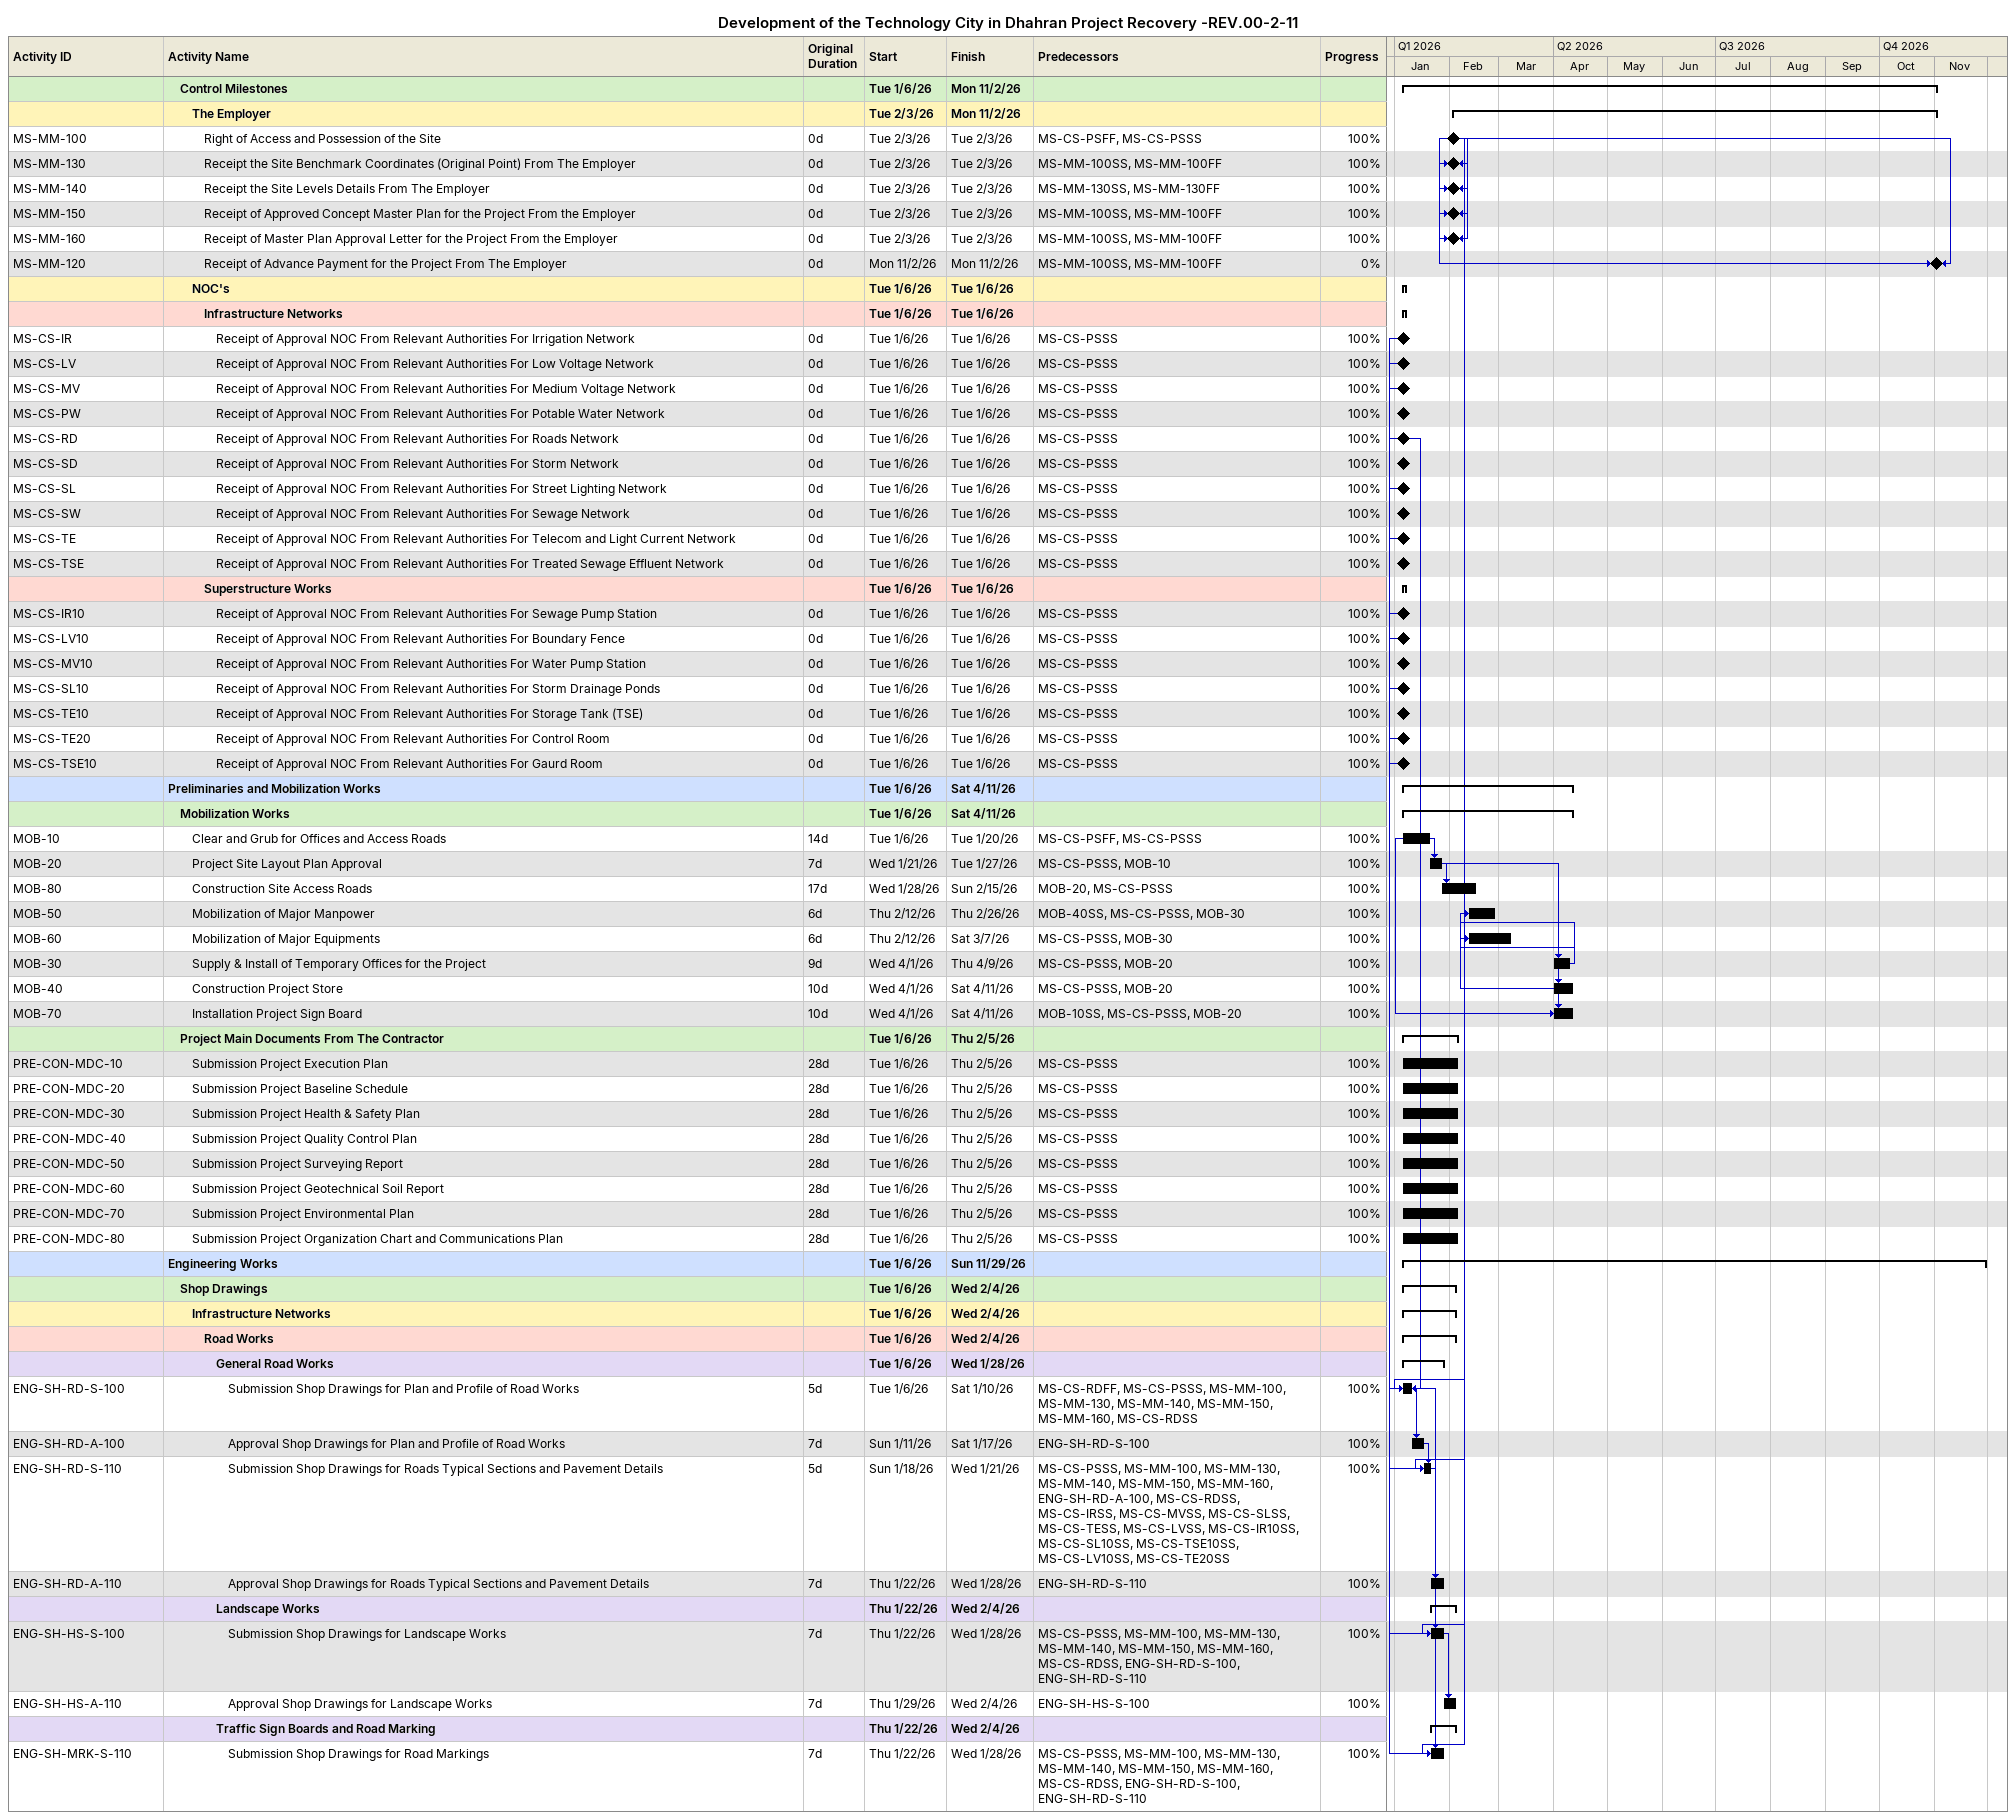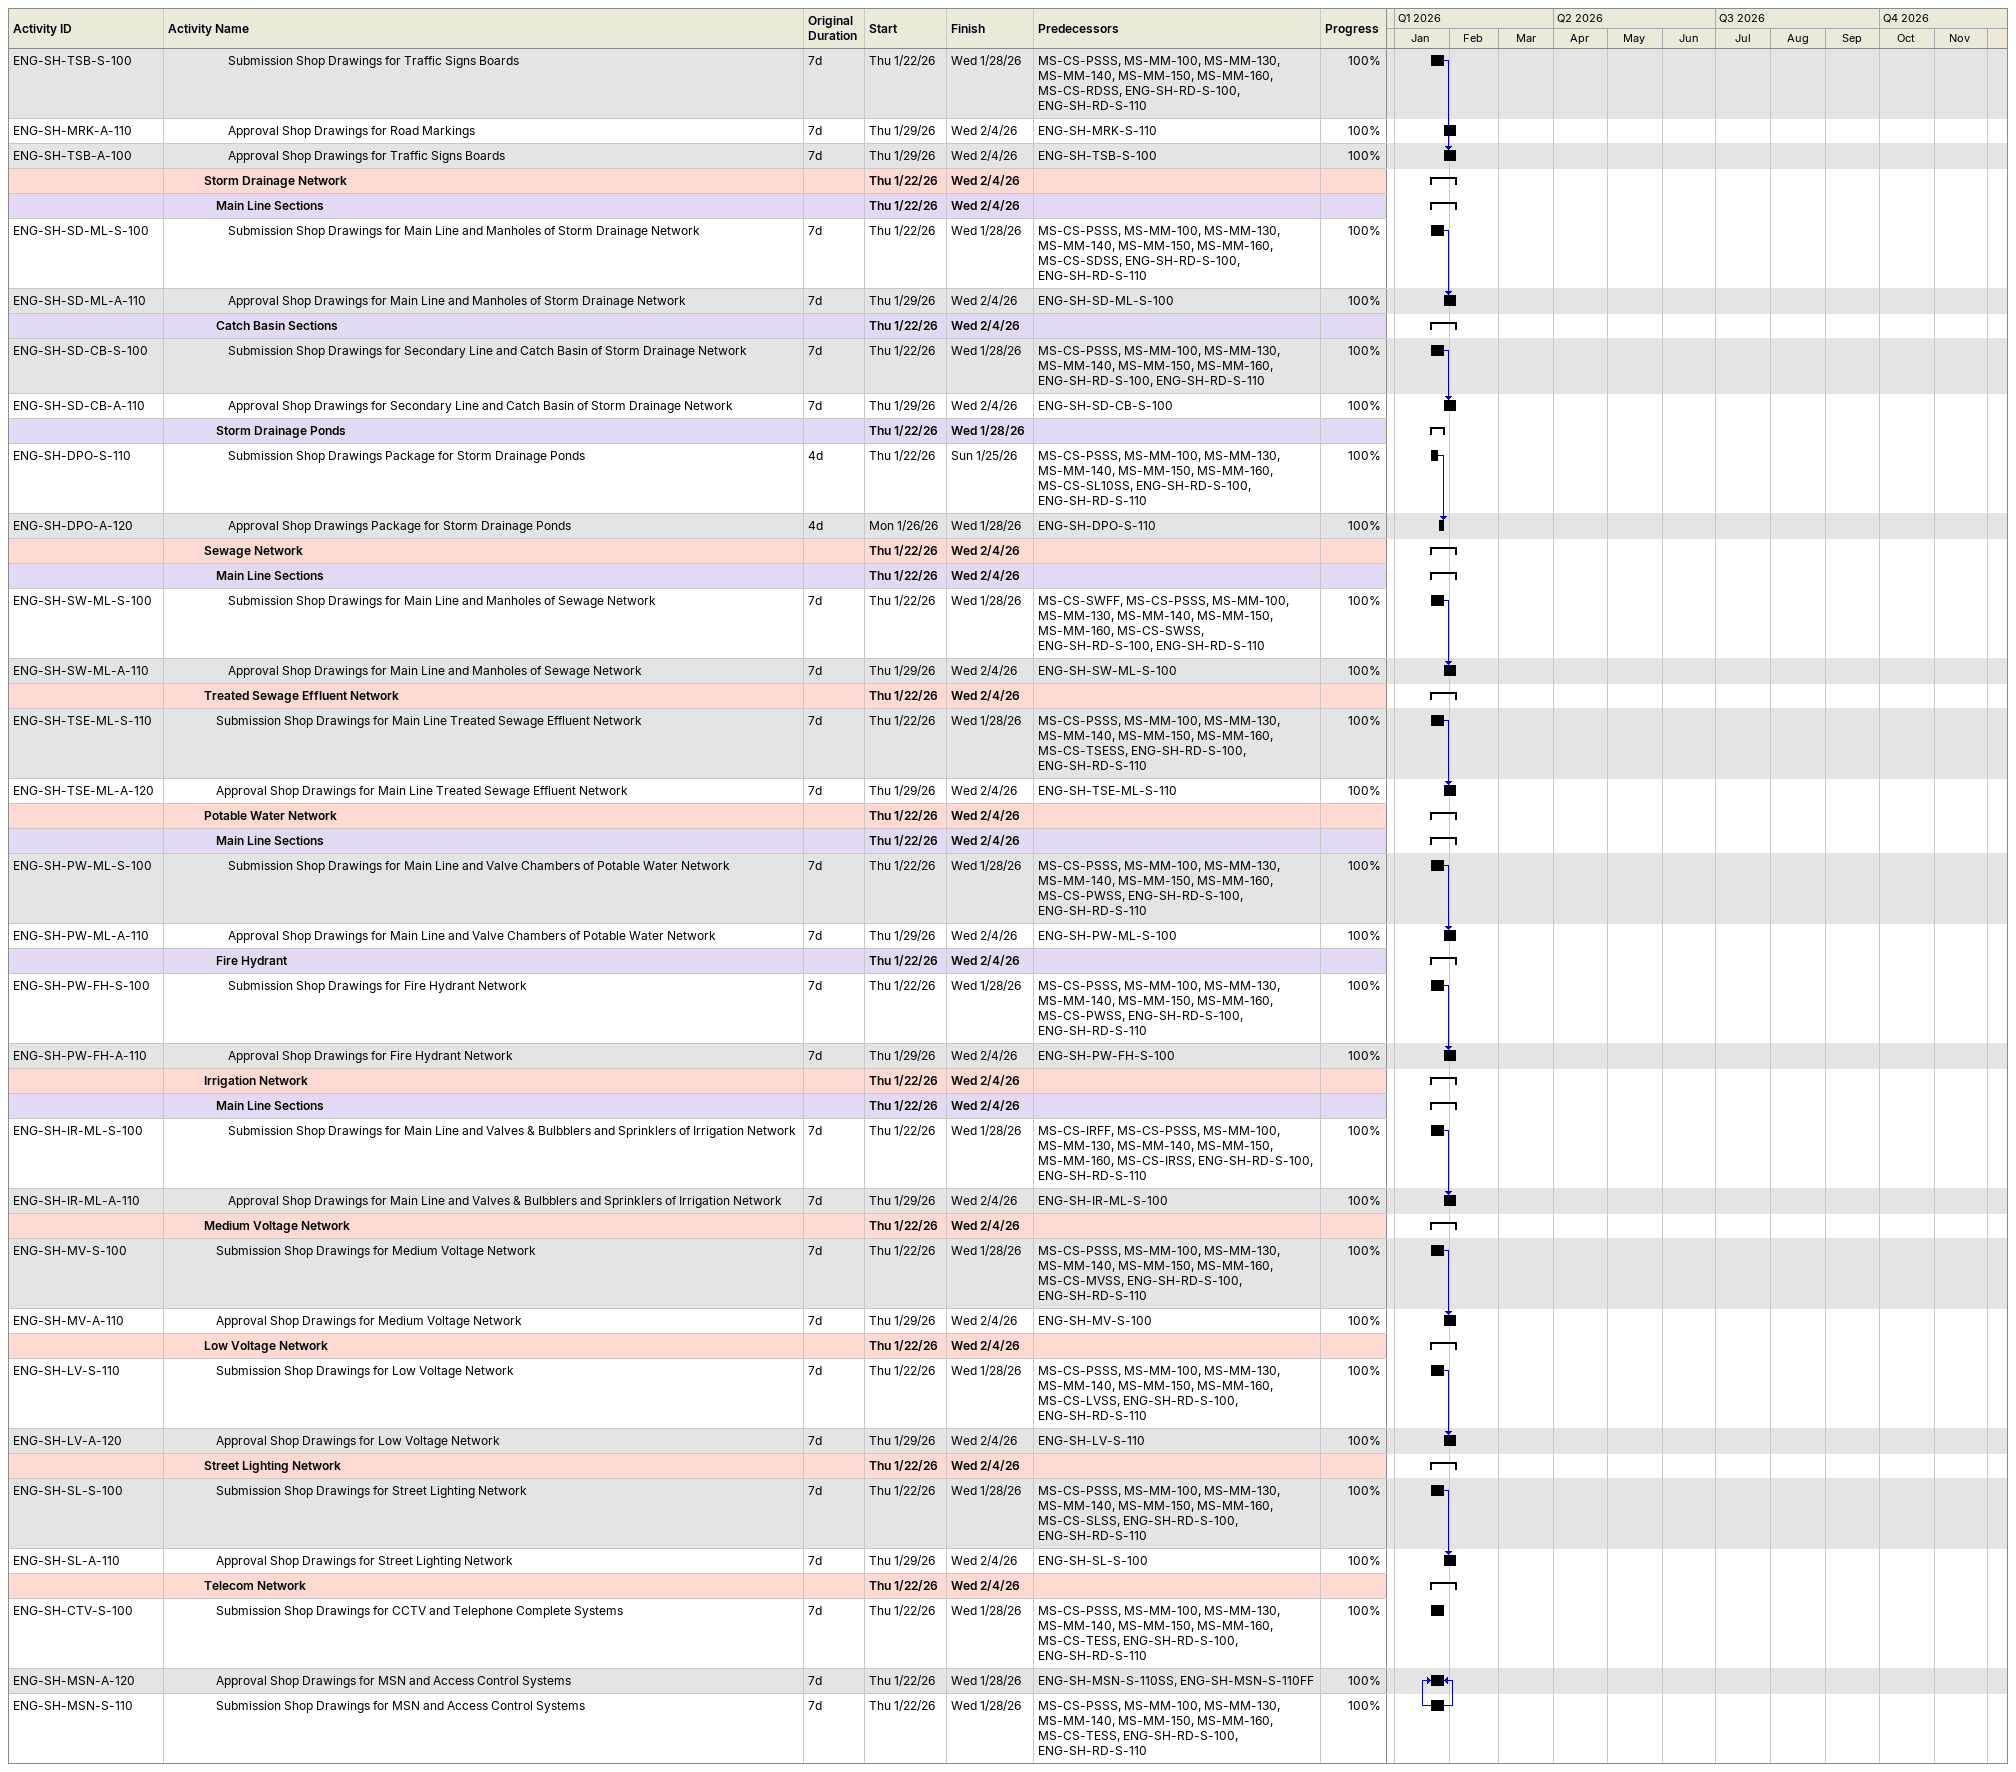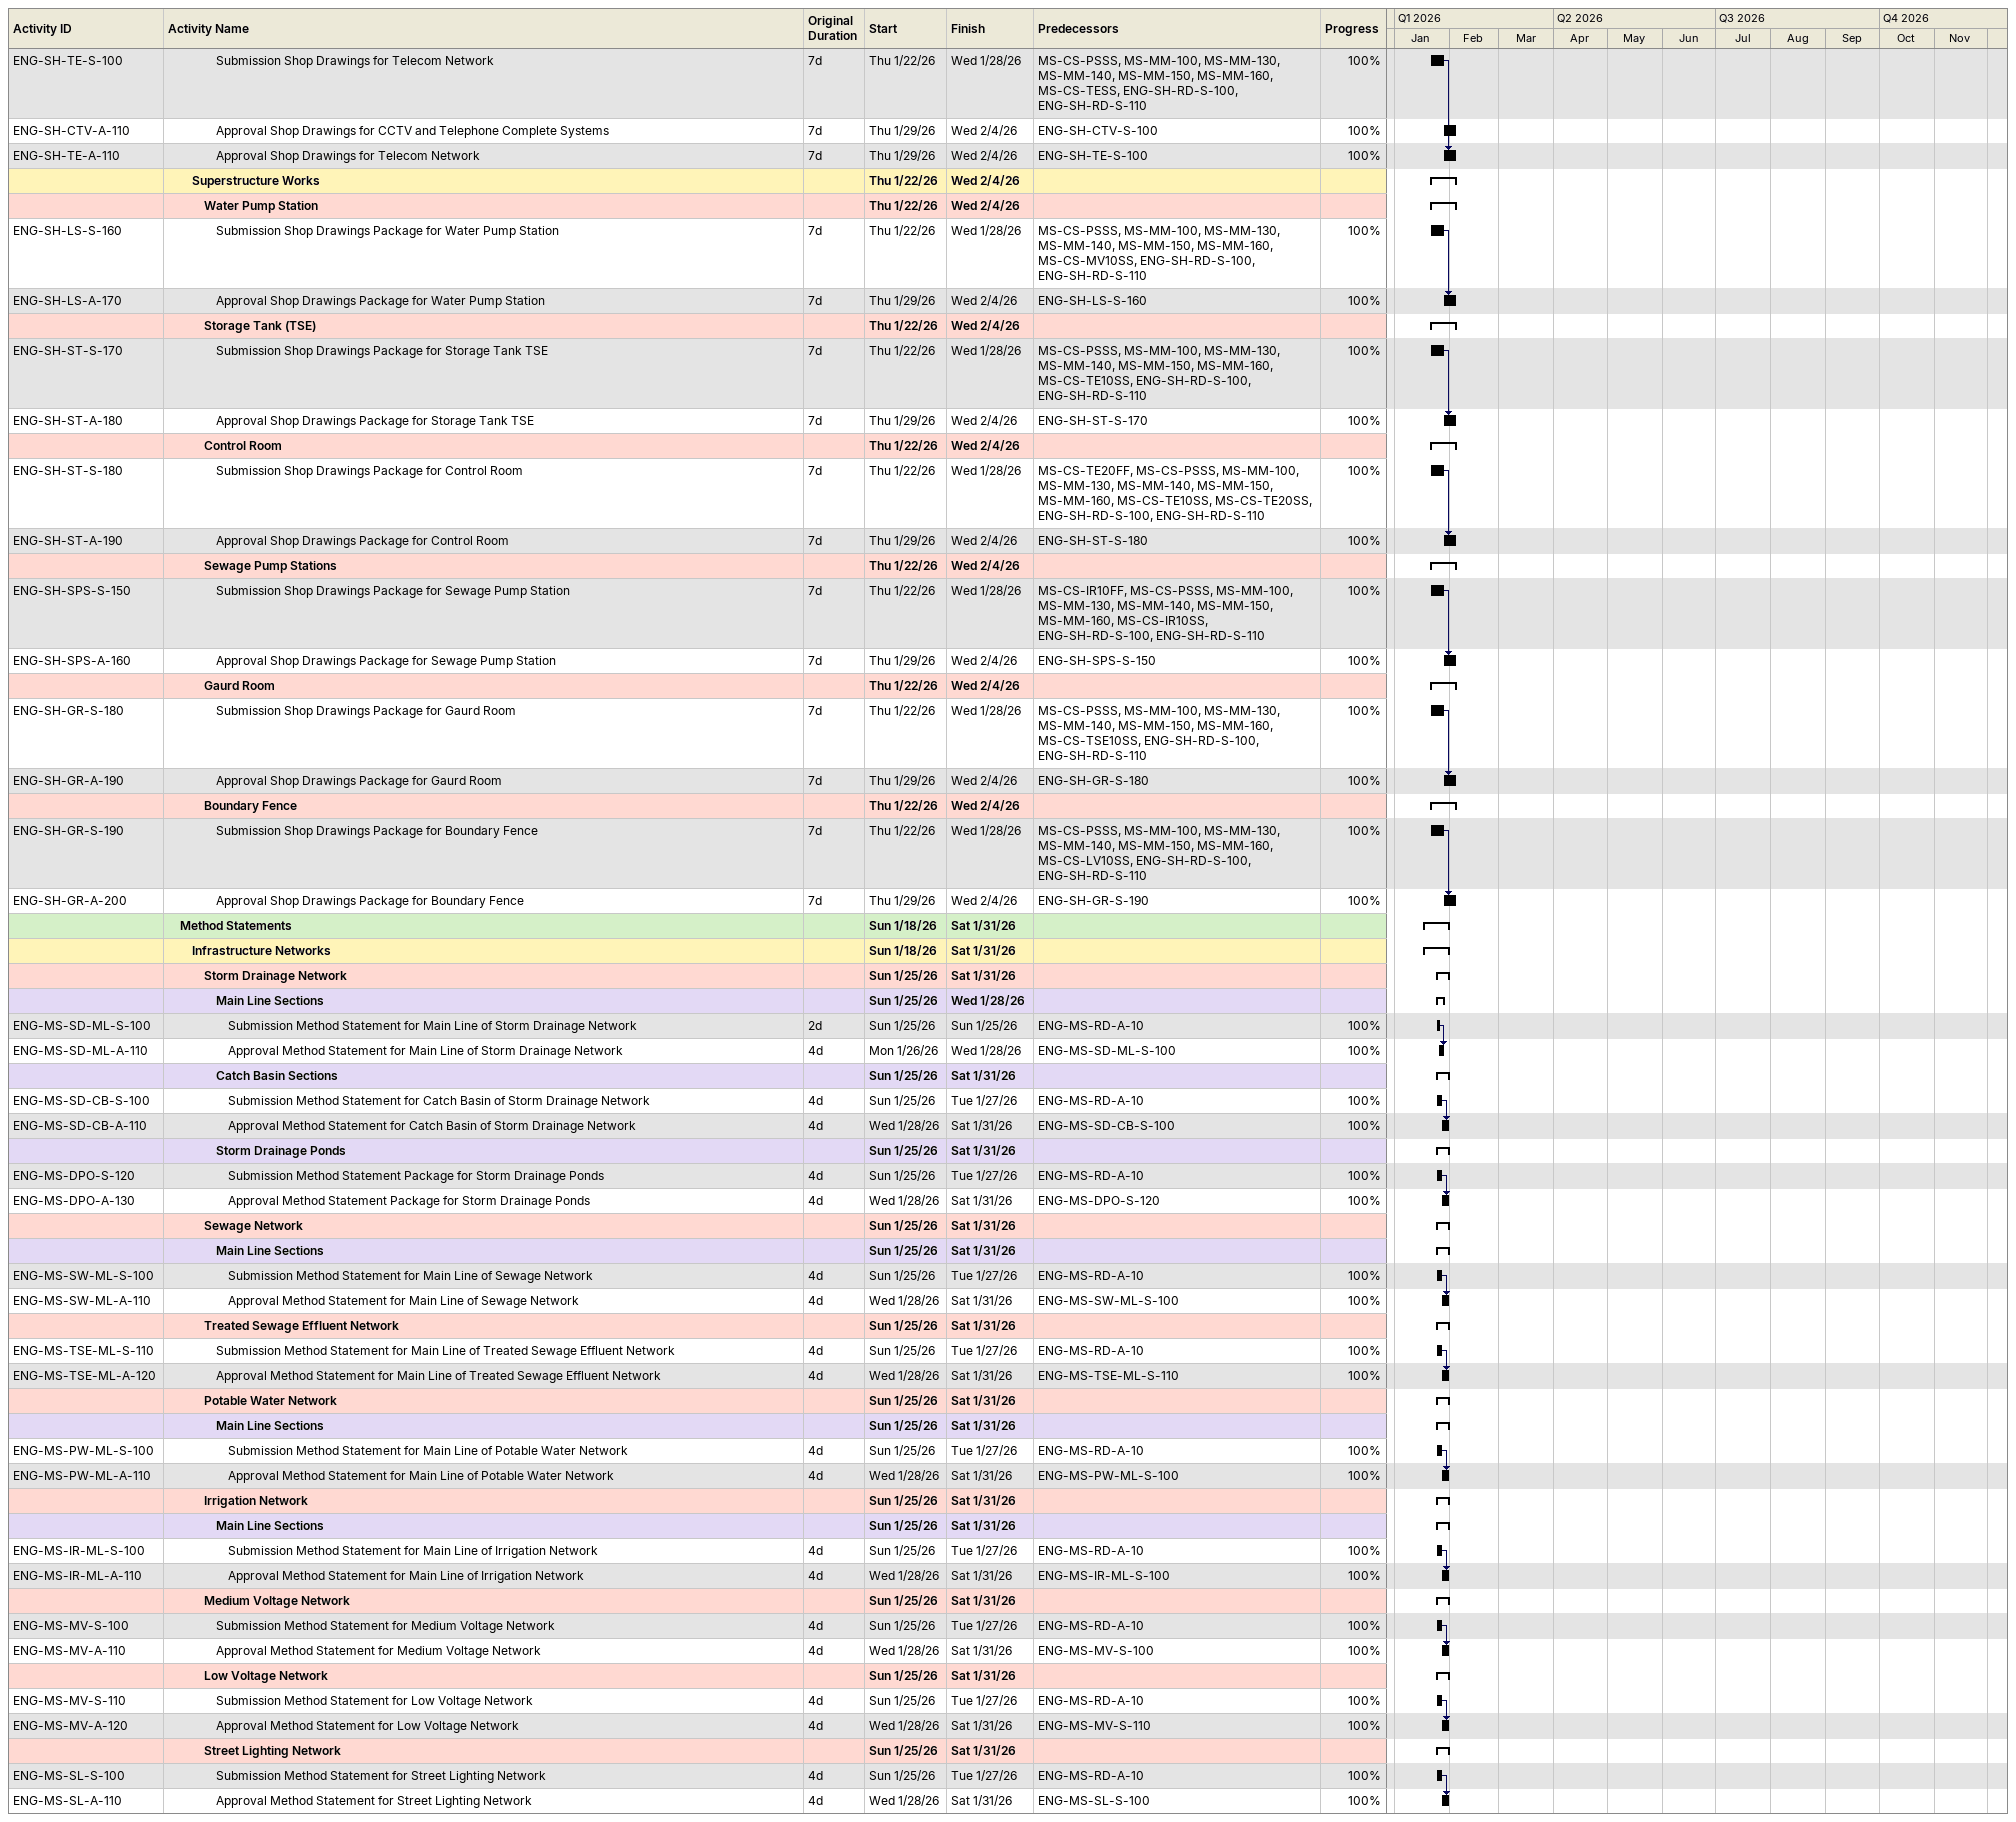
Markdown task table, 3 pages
Development of the Technology City in Dhahran Project Recovery -REV.00-2-11

| ID | Level | Task | Original duration | Start | Finish | Predecessors | % complete |
|---|---|---|---|---|---|---|---|
|  | 2 | **Control Milestones** |  | 2026-01-06 | 2026-11-02 |  |  |
|  | 3 | **The Employer** |  | 2026-02-03 | 2026-11-02 |  |  |
| MS-MM-100 | 4 | Right of Access and Possession of the Site | 0d | 2026-02-03 | 2026-02-03 | MS-CS-PSFF, MS-CS-PSSS | 100 |
| MS-MM-130 | 4 | Receipt the Site Benchmark Coordinates (Original Point) From The Employer | 0d | 2026-02-03 | 2026-02-03 | MS-MM-100SS, MS-MM-100FF | 100 |
| MS-MM-140 | 4 | Receipt the Site Levels Details From The Employer | 0d | 2026-02-03 | 2026-02-03 | MS-MM-130SS, MS-MM-130FF | 100 |
| MS-MM-150 | 4 | Receipt of Approved Concept Master Plan for the Project From the Employer | 0d | 2026-02-03 | 2026-02-03 | MS-MM-100SS, MS-MM-100FF | 100 |
| MS-MM-160 | 4 | Receipt of Master Plan Approval Letter for the Project From the Employer | 0d | 2026-02-03 | 2026-02-03 | MS-MM-100SS, MS-MM-100FF | 100 |
| MS-MM-120 | 4 | Receipt of Advance Payment for the Project From The Employer | 0d | 2026-11-02 | 2026-11-02 | MS-MM-100SS, MS-MM-100FF | 0 |
|  | 3 | **NOC's** |  | 2026-01-06 | 2026-01-06 |  |  |
|  | 4 | **Infrastructure Networks** |  | 2026-01-06 | 2026-01-06 |  |  |
| MS-CS-IR | 5 | Receipt of Approval NOC From Relevant Authorities For Irrigation Network | 0d | 2026-01-06 | 2026-01-06 | MS-CS-PSSS | 100 |
| MS-CS-LV | 5 | Receipt of Approval NOC From Relevant Authorities For Low Voltage Network | 0d | 2026-01-06 | 2026-01-06 | MS-CS-PSSS | 100 |
| MS-CS-MV | 5 | Receipt of Approval NOC From Relevant Authorities For Medium Voltage Network | 0d | 2026-01-06 | 2026-01-06 | MS-CS-PSSS | 100 |
| MS-CS-PW | 5 | Receipt of Approval NOC From Relevant Authorities For Potable Water Network | 0d | 2026-01-06 | 2026-01-06 | MS-CS-PSSS | 100 |
| MS-CS-RD | 5 | Receipt of Approval NOC From Relevant Authorities For Roads Network | 0d | 2026-01-06 | 2026-01-06 | MS-CS-PSSS | 100 |
| MS-CS-SD | 5 | Receipt of Approval NOC From Relevant Authorities For Storm Network | 0d | 2026-01-06 | 2026-01-06 | MS-CS-PSSS | 100 |
| MS-CS-SL | 5 | Receipt of Approval NOC From Relevant Authorities For Street Lighting Network | 0d | 2026-01-06 | 2026-01-06 | MS-CS-PSSS | 100 |
| MS-CS-SW | 5 | Receipt of Approval NOC From Relevant Authorities For Sewage Network | 0d | 2026-01-06 | 2026-01-06 | MS-CS-PSSS | 100 |
| MS-CS-TE | 5 | Receipt of Approval NOC From Relevant Authorities For Telecom and Light Current Network | 0d | 2026-01-06 | 2026-01-06 | MS-CS-PSSS | 100 |
| MS-CS-TSE | 5 | Receipt of Approval NOC From Relevant Authorities For Treated Sewage Effluent Network | 0d | 2026-01-06 | 2026-01-06 | MS-CS-PSSS | 100 |
|  | 4 | **Superstructure Works** |  | 2026-01-06 | 2026-01-06 |  |  |
| MS-CS-IR10 | 5 | Receipt of Approval NOC From Relevant Authorities For Sewage Pump Station | 0d | 2026-01-06 | 2026-01-06 | MS-CS-PSSS | 100 |
| MS-CS-LV10 | 5 | Receipt of Approval NOC From Relevant Authorities For Boundary Fence | 0d | 2026-01-06 | 2026-01-06 | MS-CS-PSSS | 100 |
| MS-CS-MV10 | 5 | Receipt of Approval NOC From Relevant Authorities For Water Pump Station | 0d | 2026-01-06 | 2026-01-06 | MS-CS-PSSS | 100 |
| MS-CS-SL10 | 5 | Receipt of Approval NOC From Relevant Authorities For Storm Drainage Ponds | 0d | 2026-01-06 | 2026-01-06 | MS-CS-PSSS | 100 |
| MS-CS-TE10 | 5 | Receipt of Approval NOC From Relevant Authorities For Storage Tank (TSE) | 0d | 2026-01-06 | 2026-01-06 | MS-CS-PSSS | 100 |
| MS-CS-TE20 | 5 | Receipt of Approval NOC From Relevant Authorities For Control Room | 0d | 2026-01-06 | 2026-01-06 | MS-CS-PSSS | 100 |
| MS-CS-TSE10 | 5 | Receipt of Approval NOC From Relevant Authorities For Gaurd Room | 0d | 2026-01-06 | 2026-01-06 | MS-CS-PSSS | 100 |
|  | 1 | **Preliminaries and Mobilization Works** |  | 2026-01-06 | 2026-04-11 |  |  |
|  | 2 | **Mobilization Works** |  | 2026-01-06 | 2026-04-11 |  |  |
| MOB-10 | 3 | Clear and Grub for Offices and Access Roads | 14d | 2026-01-06 | 2026-01-20 | MS-CS-PSFF, MS-CS-PSSS | 100 |
| MOB-20 | 3 | Project Site Layout Plan Approval | 7d | 2026-01-21 | 2026-01-27 | MS-CS-PSSS, MOB-10 | 100 |
| MOB-80 | 3 | Construction Site Access Roads | 17d | 2026-01-28 | 2026-02-15 | MOB-20, MS-CS-PSSS | 100 |
| MOB-50 | 3 | Mobilization of Major Manpower | 6d | 2026-02-12 | 2026-02-26 | MOB-40SS, MS-CS-PSSS, MOB-30 | 100 |
| MOB-60 | 3 | Mobilization of Major Equipments | 6d | 2026-02-12 | 2026-03-07 | MS-CS-PSSS, MOB-30 | 100 |
| MOB-30 | 3 | Supply & Install of Temporary Offices for the Project | 9d | 2026-04-01 | 2026-04-09 | MS-CS-PSSS, MOB-20 | 100 |
| MOB-40 | 3 | Construction Project Store | 10d | 2026-04-01 | 2026-04-11 | MS-CS-PSSS, MOB-20 | 100 |
| MOB-70 | 3 | Installation Project Sign Board | 10d | 2026-04-01 | 2026-04-11 | MOB-10SS, MS-CS-PSSS, MOB-20 | 100 |
|  | 2 | **Project Main Documents From The Contractor** |  | 2026-01-06 | 2026-02-05 |  |  |
| PRE-CON-MDC-10 | 3 | Submission Project Execution Plan | 28d | 2026-01-06 | 2026-02-05 | MS-CS-PSSS | 100 |
| PRE-CON-MDC-20 | 3 | Submission Project Baseline Schedule | 28d | 2026-01-06 | 2026-02-05 | MS-CS-PSSS | 100 |
| PRE-CON-MDC-30 | 3 | Submission Project Health & Safety Plan | 28d | 2026-01-06 | 2026-02-05 | MS-CS-PSSS | 100 |
| PRE-CON-MDC-40 | 3 | Submission Project Quality Control Plan | 28d | 2026-01-06 | 2026-02-05 | MS-CS-PSSS | 100 |
| PRE-CON-MDC-50 | 3 | Submission Project Surveying Report | 28d | 2026-01-06 | 2026-02-05 | MS-CS-PSSS | 100 |
| PRE-CON-MDC-60 | 3 | Submission Project Geotechnical Soil Report | 28d | 2026-01-06 | 2026-02-05 | MS-CS-PSSS | 100 |
| PRE-CON-MDC-70 | 3 | Submission Project Environmental Plan | 28d | 2026-01-06 | 2026-02-05 | MS-CS-PSSS | 100 |
| PRE-CON-MDC-80 | 3 | Submission Project Organization Chart and Communications Plan | 28d | 2026-01-06 | 2026-02-05 | MS-CS-PSSS | 100 |
|  | 1 | **Engineering Works** |  | 2026-01-06 | 2026-11-29 |  |  |
|  | 2 | **Shop Drawings** |  | 2026-01-06 | 2026-02-04 |  |  |
|  | 3 | **Infrastructure Networks** |  | 2026-01-06 | 2026-02-04 |  |  |
|  | 4 | **Road Works** |  | 2026-01-06 | 2026-02-04 |  |  |
|  | 5 | **General Road Works** |  | 2026-01-06 | 2026-01-28 |  |  |
| ENG-SH-RD-S-100 | 6 | Submission Shop Drawings for Plan and Profile of Road Works | 5d | 2026-01-06 | 2026-01-10 | MS-CS-RDFF, MS-CS-PSSS, MS-MM-100, MS-MM-130, MS-MM-140, MS-MM-150, MS-MM-160, MS-CS-RDSS | 100 |
| ENG-SH-RD-A-100 | 6 | Approval Shop Drawings for Plan and Profile of Road Works | 7d | 2026-01-11 | 2026-01-17 | ENG-SH-RD-S-100 | 100 |
| ENG-SH-RD-S-110 | 6 | Submission Shop Drawings for Roads Typical Sections and Pavement Details | 5d | 2026-01-18 | 2026-01-21 | MS-CS-PSSS, MS-MM-100, MS-MM-130, MS-MM-140, MS-MM-150, MS-MM-160, ENG-SH-RD-A-100, MS-CS-RDSS, MS-CS-IRSS, MS-CS-MVSS, MS-CS-SLSS, MS-CS-TESS, MS-CS-LVSS, MS-CS-IR10SS, MS-CS-SL10SS, MS-CS-TSE10SS, MS-CS-LV10SS, MS-CS-TE20SS | 100 |
| ENG-SH-RD-A-110 | 6 | Approval Shop Drawings for Roads Typical Sections and Pavement Details | 7d | 2026-01-22 | 2026-01-28 | ENG-SH-RD-S-110 | 100 |
|  | 5 | **Landscape Works** |  | 2026-01-22 | 2026-02-04 |  |  |
| ENG-SH-HS-S-100 | 6 | Submission Shop Drawings for Landscape Works | 7d | 2026-01-22 | 2026-01-28 | MS-CS-PSSS, MS-MM-100, MS-MM-130, MS-MM-140, MS-MM-150, MS-MM-160, MS-CS-RDSS, ENG-SH-RD-S-100, ENG-SH-RD-S-110 | 100 |
| ENG-SH-HS-A-110 | 6 | Approval Shop Drawings for Landscape Works | 7d | 2026-01-29 | 2026-02-04 | ENG-SH-HS-S-100 | 100 |
|  | 5 | **Traffic Sign Boards and Road Marking** |  | 2026-01-22 | 2026-02-04 |  |  |
| ENG-SH-MRK-S-110 | 6 | Submission Shop Drawings for Road Markings | 7d | 2026-01-22 | 2026-01-28 | MS-CS-PSSS, MS-MM-100, MS-MM-130, MS-MM-140, MS-MM-150, MS-MM-160, MS-CS-RDSS, ENG-SH-RD-S-100, ENG-SH-RD-S-110 | 100 |
| ENG-SH-TSB-S-100 | 6 | Submission Shop Drawings for Traffic Signs Boards | 7d | 2026-01-22 | 2026-01-28 | MS-CS-PSSS, MS-MM-100, MS-MM-130, MS-MM-140, MS-MM-150, MS-MM-160, MS-CS-RDSS, ENG-SH-RD-S-100, ENG-SH-RD-S-110 | 100 |
| ENG-SH-MRK-A-110 | 6 | Approval Shop Drawings for Road Markings | 7d | 2026-01-29 | 2026-02-04 | ENG-SH-MRK-S-110 | 100 |
| ENG-SH-TSB-A-100 | 6 | Approval Shop Drawings for Traffic Signs Boards | 7d | 2026-01-29 | 2026-02-04 | ENG-SH-TSB-S-100 | 100 |
|  | 4 | **Storm Drainage Network** |  | 2026-01-22 | 2026-02-04 |  |  |
|  | 5 | **Main Line Sections** |  | 2026-01-22 | 2026-02-04 |  |  |
| ENG-SH-SD-ML-S-100 | 6 | Submission Shop Drawings for Main Line and Manholes of Storm Drainage Network | 7d | 2026-01-22 | 2026-01-28 | MS-CS-PSSS, MS-MM-100, MS-MM-130, MS-MM-140, MS-MM-150, MS-MM-160, MS-CS-SDSS, ENG-SH-RD-S-100, ENG-SH-RD-S-110 | 100 |
| ENG-SH-SD-ML-A-110 | 6 | Approval Shop Drawings for Main Line and Manholes of Storm Drainage Network | 7d | 2026-01-29 | 2026-02-04 | ENG-SH-SD-ML-S-100 | 100 |
|  | 5 | **Catch Basin Sections** |  | 2026-01-22 | 2026-02-04 |  |  |
| ENG-SH-SD-CB-S-100 | 6 | Submission Shop Drawings for Secondary Line and Catch Basin of Storm Drainage Network | 7d | 2026-01-22 | 2026-01-28 | MS-CS-PSSS, MS-MM-100, MS-MM-130, MS-MM-140, MS-MM-150, MS-MM-160, ENG-SH-RD-S-100, ENG-SH-RD-S-110 | 100 |
| ENG-SH-SD-CB-A-110 | 6 | Approval Shop Drawings for Secondary Line and Catch Basin of Storm Drainage Network | 7d | 2026-01-29 | 2026-02-04 | ENG-SH-SD-CB-S-100 | 100 |
|  | 5 | **Storm Drainage Ponds** |  | 2026-01-22 | 2026-01-28 |  |  |
| ENG-SH-DPO-S-110 | 6 | Submission Shop Drawings Package for Storm Drainage Ponds | 4d | 2026-01-22 | 2026-01-25 | MS-CS-PSSS, MS-MM-100, MS-MM-130, MS-MM-140, MS-MM-150, MS-MM-160, MS-CS-SL10SS, ENG-SH-RD-S-100, ENG-SH-RD-S-110 | 100 |
| ENG-SH-DPO-A-120 | 6 | Approval Shop Drawings Package for Storm Drainage Ponds | 4d | 2026-01-26 | 2026-01-28 | ENG-SH-DPO-S-110 | 100 |
|  | 4 | **Sewage Network** |  | 2026-01-22 | 2026-02-04 |  |  |
|  | 5 | **Main Line Sections** |  | 2026-01-22 | 2026-02-04 |  |  |
| ENG-SH-SW-ML-S-100 | 6 | Submission Shop Drawings for Main Line and Manholes of Sewage Network | 7d | 2026-01-22 | 2026-01-28 | MS-CS-SWFF, MS-CS-PSSS, MS-MM-100, MS-MM-130, MS-MM-140, MS-MM-150, MS-MM-160, MS-CS-SWSS, ENG-SH-RD-S-100, ENG-SH-RD-S-110 | 100 |
| ENG-SH-SW-ML-A-110 | 6 | Approval Shop Drawings for Main Line and Manholes of Sewage Network | 7d | 2026-01-29 | 2026-02-04 | ENG-SH-SW-ML-S-100 | 100 |
|  | 4 | **Treated Sewage Effluent Network** |  | 2026-01-22 | 2026-02-04 |  |  |
| ENG-SH-TSE-ML-S-110 | 5 | Submission Shop Drawings for Main Line Treated Sewage Effluent Network | 7d | 2026-01-22 | 2026-01-28 | MS-CS-PSSS, MS-MM-100, MS-MM-130, MS-MM-140, MS-MM-150, MS-MM-160, MS-CS-TSESS, ENG-SH-RD-S-100, ENG-SH-RD-S-110 | 100 |
| ENG-SH-TSE-ML-A-120 | 5 | Approval Shop Drawings for Main Line Treated Sewage Effluent Network | 7d | 2026-01-29 | 2026-02-04 | ENG-SH-TSE-ML-S-110 | 100 |
|  | 4 | **Potable Water Network** |  | 2026-01-22 | 2026-02-04 |  |  |
|  | 5 | **Main Line Sections** |  | 2026-01-22 | 2026-02-04 |  |  |
| ENG-SH-PW-ML-S-100 | 6 | Submission Shop Drawings for Main Line and Valve Chambers of Potable Water Network | 7d | 2026-01-22 | 2026-01-28 | MS-CS-PSSS, MS-MM-100, MS-MM-130, MS-MM-140, MS-MM-150, MS-MM-160, MS-CS-PWSS, ENG-SH-RD-S-100, ENG-SH-RD-S-110 | 100 |
| ENG-SH-PW-ML-A-110 | 6 | Approval Shop Drawings for Main Line and Valve Chambers of Potable Water Network | 7d | 2026-01-29 | 2026-02-04 | ENG-SH-PW-ML-S-100 | 100 |
|  | 5 | **Fire Hydrant** |  | 2026-01-22 | 2026-02-04 |  |  |
| ENG-SH-PW-FH-S-100 | 6 | Submission Shop Drawings for Fire Hydrant Network | 7d | 2026-01-22 | 2026-01-28 | MS-CS-PSSS, MS-MM-100, MS-MM-130, MS-MM-140, MS-MM-150, MS-MM-160, MS-CS-PWSS, ENG-SH-RD-S-100, ENG-SH-RD-S-110 | 100 |
| ENG-SH-PW-FH-A-110 | 6 | Approval Shop Drawings for Fire Hydrant Network | 7d | 2026-01-29 | 2026-02-04 | ENG-SH-PW-FH-S-100 | 100 |
|  | 4 | **Irrigation Network** |  | 2026-01-22 | 2026-02-04 |  |  |
|  | 5 | **Main Line Sections** |  | 2026-01-22 | 2026-02-04 |  |  |
| ENG-SH-IR-ML-S-100 | 6 | Submission Shop Drawings for Main Line and Valves & Bulbblers and Sprinklers of Irrigation Network | 7d | 2026-01-22 | 2026-01-28 | MS-CS-IRFF, MS-CS-PSSS, MS-MM-100, MS-MM-130, MS-MM-140, MS-MM-150, MS-MM-160, MS-CS-IRSS, ENG-SH-RD-S-100, ENG-SH-RD-S-110 | 100 |
| ENG-SH-IR-ML-A-110 | 6 | Approval Shop Drawings for Main Line and Valves & Bulbblers and Sprinklers of Irrigation Network | 7d | 2026-01-29 | 2026-02-04 | ENG-SH-IR-ML-S-100 | 100 |
|  | 4 | **Medium Voltage Network** |  | 2026-01-22 | 2026-02-04 |  |  |
| ENG-SH-MV-S-100 | 5 | Submission Shop Drawings for Medium Voltage Network | 7d | 2026-01-22 | 2026-01-28 | MS-CS-PSSS, MS-MM-100, MS-MM-130, MS-MM-140, MS-MM-150, MS-MM-160, MS-CS-MVSS, ENG-SH-RD-S-100, ENG-SH-RD-S-110 | 100 |
| ENG-SH-MV-A-110 | 5 | Approval Shop Drawings for Medium Voltage Network | 7d | 2026-01-29 | 2026-02-04 | ENG-SH-MV-S-100 | 100 |
|  | 4 | **Low Voltage Network** |  | 2026-01-22 | 2026-02-04 |  |  |
| ENG-SH-LV-S-110 | 5 | Submission Shop Drawings for Low Voltage Network | 7d | 2026-01-22 | 2026-01-28 | MS-CS-PSSS, MS-MM-100, MS-MM-130, MS-MM-140, MS-MM-150, MS-MM-160, MS-CS-LVSS, ENG-SH-RD-S-100, ENG-SH-RD-S-110 | 100 |
| ENG-SH-LV-A-120 | 5 | Approval Shop Drawings for Low Voltage Network | 7d | 2026-01-29 | 2026-02-04 | ENG-SH-LV-S-110 | 100 |
|  | 4 | **Street Lighting Network** |  | 2026-01-22 | 2026-02-04 |  |  |
| ENG-SH-SL-S-100 | 5 | Submission Shop Drawings for Street Lighting Network | 7d | 2026-01-22 | 2026-01-28 | MS-CS-PSSS, MS-MM-100, MS-MM-130, MS-MM-140, MS-MM-150, MS-MM-160, MS-CS-SLSS, ENG-SH-RD-S-100, ENG-SH-RD-S-110 | 100 |
| ENG-SH-SL-A-110 | 5 | Approval Shop Drawings for Street Lighting Network | 7d | 2026-01-29 | 2026-02-04 | ENG-SH-SL-S-100 | 100 |
|  | 4 | **Telecom Network** |  | 2026-01-22 | 2026-02-04 |  |  |
| ENG-SH-CTV-S-100 | 5 | Submission Shop Drawings for CCTV and Telephone Complete Systems | 7d | 2026-01-22 | 2026-01-28 | MS-CS-PSSS, MS-MM-100, MS-MM-130, MS-MM-140, MS-MM-150, MS-MM-160, MS-CS-TESS, ENG-SH-RD-S-100, ENG-SH-RD-S-110 | 100 |
| ENG-SH-MSN-A-120 | 5 | Approval Shop Drawings for MSN and Access Control Systems | 7d | 2026-01-22 | 2026-01-28 | ENG-SH-MSN-S-110SS, ENG-SH-MSN-S-110FF | 100 |
| ENG-SH-MSN-S-110 | 5 | Submission Shop Drawings for MSN and Access Control Systems | 7d | 2026-01-22 | 2026-01-28 | MS-CS-PSSS, MS-MM-100, MS-MM-130, MS-MM-140, MS-MM-150, MS-MM-160, MS-CS-TESS, ENG-SH-RD-S-100, ENG-SH-RD-S-110 | 100 |
| ENG-SH-TE-S-100 | 5 | Submission Shop Drawings for Telecom Network | 7d | 2026-01-22 | 2026-01-28 | MS-CS-PSSS, MS-MM-100, MS-MM-130, MS-MM-140, MS-MM-150, MS-MM-160, MS-CS-TESS, ENG-SH-RD-S-100, ENG-SH-RD-S-110 | 100 |
| ENG-SH-CTV-A-110 | 5 | Approval Shop Drawings for CCTV and Telephone Complete Systems | 7d | 2026-01-29 | 2026-02-04 | ENG-SH-CTV-S-100 | 100 |
| ENG-SH-TE-A-110 | 5 | Approval Shop Drawings for Telecom Network | 7d | 2026-01-29 | 2026-02-04 | ENG-SH-TE-S-100 | 100 |
|  | 3 | **Superstructure Works** |  | 2026-01-22 | 2026-02-04 |  |  |
|  | 4 | **Water Pump Station** |  | 2026-01-22 | 2026-02-04 |  |  |
| ENG-SH-LS-S-160 | 5 | Submission Shop Drawings Package for Water Pump Station | 7d | 2026-01-22 | 2026-01-28 | MS-CS-PSSS, MS-MM-100, MS-MM-130, MS-MM-140, MS-MM-150, MS-MM-160, MS-CS-MV10SS, ENG-SH-RD-S-100, ENG-SH-RD-S-110 | 100 |
| ENG-SH-LS-A-170 | 5 | Approval Shop Drawings Package for Water Pump Station | 7d | 2026-01-29 | 2026-02-04 | ENG-SH-LS-S-160 | 100 |
|  | 4 | **Storage Tank (TSE)** |  | 2026-01-22 | 2026-02-04 |  |  |
| ENG-SH-ST-S-170 | 5 | Submission Shop Drawings Package for Storage Tank TSE | 7d | 2026-01-22 | 2026-01-28 | MS-CS-PSSS, MS-MM-100, MS-MM-130, MS-MM-140, MS-MM-150, MS-MM-160, MS-CS-TE10SS, ENG-SH-RD-S-100, ENG-SH-RD-S-110 | 100 |
| ENG-SH-ST-A-180 | 5 | Approval Shop Drawings Package for Storage Tank TSE | 7d | 2026-01-29 | 2026-02-04 | ENG-SH-ST-S-170 | 100 |
|  | 4 | **Control Room** |  | 2026-01-22 | 2026-02-04 |  |  |
| ENG-SH-ST-S-180 | 5 | Submission Shop Drawings Package for Control Room | 7d | 2026-01-22 | 2026-01-28 | MS-CS-TE20FF, MS-CS-PSSS, MS-MM-100, MS-MM-130, MS-MM-140, MS-MM-150, MS-MM-160, MS-CS-TE10SS, MS-CS-TE20SS, ENG-SH-RD-S-100, ENG-SH-RD-S-110 | 100 |
| ENG-SH-ST-A-190 | 5 | Approval Shop Drawings Package for Control Room | 7d | 2026-01-29 | 2026-02-04 | ENG-SH-ST-S-180 | 100 |
|  | 4 | **Sewage Pump Stations** |  | 2026-01-22 | 2026-02-04 |  |  |
| ENG-SH-SPS-S-150 | 5 | Submission Shop Drawings Package for Sewage Pump Station | 7d | 2026-01-22 | 2026-01-28 | MS-CS-IR10FF, MS-CS-PSSS, MS-MM-100, MS-MM-130, MS-MM-140, MS-MM-150, MS-MM-160, MS-CS-IR10SS, ENG-SH-RD-S-100, ENG-SH-RD-S-110 | 100 |
| ENG-SH-SPS-A-160 | 5 | Approval Shop Drawings Package for Sewage Pump Station | 7d | 2026-01-29 | 2026-02-04 | ENG-SH-SPS-S-150 | 100 |
|  | 4 | **Gaurd Room** |  | 2026-01-22 | 2026-02-04 |  |  |
| ENG-SH-GR-S-180 | 5 | Submission Shop Drawings Package for Gaurd Room | 7d | 2026-01-22 | 2026-01-28 | MS-CS-PSSS, MS-MM-100, MS-MM-130, MS-MM-140, MS-MM-150, MS-MM-160, MS-CS-TSE10SS, ENG-SH-RD-S-100, ENG-SH-RD-S-110 | 100 |
| ENG-SH-GR-A-190 | 5 | Approval Shop Drawings Package for Gaurd Room | 7d | 2026-01-29 | 2026-02-04 | ENG-SH-GR-S-180 | 100 |
|  | 4 | **Boundary Fence** |  | 2026-01-22 | 2026-02-04 |  |  |
| ENG-SH-GR-S-190 | 5 | Submission Shop Drawings Package for Boundary Fence | 7d | 2026-01-22 | 2026-01-28 | MS-CS-PSSS, MS-MM-100, MS-MM-130, MS-MM-140, MS-MM-150, MS-MM-160, MS-CS-LV10SS, ENG-SH-RD-S-100, ENG-SH-RD-S-110 | 100 |
| ENG-SH-GR-A-200 | 5 | Approval Shop Drawings Package for Boundary Fence | 7d | 2026-01-29 | 2026-02-04 | ENG-SH-GR-S-190 | 100 |
|  | 2 | **Method Statements** |  | 2026-01-18 | 2026-01-31 |  |  |
|  | 3 | **Infrastructure Networks** |  | 2026-01-18 | 2026-01-31 |  |  |
|  | 4 | **Storm Drainage Network** |  | 2026-01-25 | 2026-01-31 |  |  |
|  | 5 | **Main Line Sections** |  | 2026-01-25 | 2026-01-28 |  |  |
| ENG-MS-SD-ML-S-100 | 6 | Submission Method Statement for Main Line of Storm Drainage Network | 2d | 2026-01-25 | 2026-01-25 | ENG-MS-RD-A-10 | 100 |
| ENG-MS-SD-ML-A-110 | 6 | Approval Method Statement for Main Line of Storm Drainage Network | 4d | 2026-01-26 | 2026-01-28 | ENG-MS-SD-ML-S-100 | 100 |
|  | 5 | **Catch Basin Sections** |  | 2026-01-25 | 2026-01-31 |  |  |
| ENG-MS-SD-CB-S-100 | 6 | Submission Method Statement for Catch Basin of Storm Drainage Network | 4d | 2026-01-25 | 2026-01-27 | ENG-MS-RD-A-10 | 100 |
| ENG-MS-SD-CB-A-110 | 6 | Approval Method Statement for Catch Basin of Storm Drainage Network | 4d | 2026-01-28 | 2026-01-31 | ENG-MS-SD-CB-S-100 | 100 |
|  | 5 | **Storm Drainage Ponds** |  | 2026-01-25 | 2026-01-31 |  |  |
| ENG-MS-DPO-S-120 | 6 | Submission Method Statement Package for Storm Drainage Ponds | 4d | 2026-01-25 | 2026-01-27 | ENG-MS-RD-A-10 | 100 |
| ENG-MS-DPO-A-130 | 6 | Approval Method Statement Package for Storm Drainage Ponds | 4d | 2026-01-28 | 2026-01-31 | ENG-MS-DPO-S-120 | 100 |
|  | 4 | **Sewage Network** |  | 2026-01-25 | 2026-01-31 |  |  |
|  | 5 | **Main Line Sections** |  | 2026-01-25 | 2026-01-31 |  |  |
| ENG-MS-SW-ML-S-100 | 6 | Submission Method Statement for Main Line of Sewage Network | 4d | 2026-01-25 | 2026-01-27 | ENG-MS-RD-A-10 | 100 |
| ENG-MS-SW-ML-A-110 | 6 | Approval Method Statement for Main Line of Sewage Network | 4d | 2026-01-28 | 2026-01-31 | ENG-MS-SW-ML-S-100 | 100 |
|  | 4 | **Treated Sewage Effluent Network** |  | 2026-01-25 | 2026-01-31 |  |  |
| ENG-MS-TSE-ML-S-110 | 5 | Submission Method Statement for Main Line of Treated Sewage Effluent Network | 4d | 2026-01-25 | 2026-01-27 | ENG-MS-RD-A-10 | 100 |
| ENG-MS-TSE-ML-A-120 | 5 | Approval Method Statement for Main Line of Treated Sewage Effluent Network | 4d | 2026-01-28 | 2026-01-31 | ENG-MS-TSE-ML-S-110 | 100 |
|  | 4 | **Potable Water Network** |  | 2026-01-25 | 2026-01-31 |  |  |
|  | 5 | **Main Line Sections** |  | 2026-01-25 | 2026-01-31 |  |  |
| ENG-MS-PW-ML-S-100 | 6 | Submission Method Statement for Main Line of Potable Water Network | 4d | 2026-01-25 | 2026-01-27 | ENG-MS-RD-A-10 | 100 |
| ENG-MS-PW-ML-A-110 | 6 | Approval Method Statement for Main Line of Potable Water Network | 4d | 2026-01-28 | 2026-01-31 | ENG-MS-PW-ML-S-100 | 100 |
|  | 4 | **Irrigation Network** |  | 2026-01-25 | 2026-01-31 |  |  |
|  | 5 | **Main Line Sections** |  | 2026-01-25 | 2026-01-31 |  |  |
| ENG-MS-IR-ML-S-100 | 6 | Submission Method Statement for Main Line of Irrigation Network | 4d | 2026-01-25 | 2026-01-27 | ENG-MS-RD-A-10 | 100 |
| ENG-MS-IR-ML-A-110 | 6 | Approval Method Statement for Main Line of Irrigation Network | 4d | 2026-01-28 | 2026-01-31 | ENG-MS-IR-ML-S-100 | 100 |
|  | 4 | **Medium Voltage Network** |  | 2026-01-25 | 2026-01-31 |  |  |
| ENG-MS-MV-S-100 | 5 | Submission Method Statement for Medium Voltage Network | 4d | 2026-01-25 | 2026-01-27 | ENG-MS-RD-A-10 | 100 |
| ENG-MS-MV-A-110 | 5 | Approval Method Statement for Medium Voltage Network | 4d | 2026-01-28 | 2026-01-31 | ENG-MS-MV-S-100 | 100 |
|  | 4 | **Low Voltage Network** |  | 2026-01-25 | 2026-01-31 |  |  |
| ENG-MS-MV-S-110 | 5 | Submission Method Statement for Low Voltage Network | 4d | 2026-01-25 | 2026-01-27 | ENG-MS-RD-A-10 | 100 |
| ENG-MS-MV-A-120 | 5 | Approval Method Statement for Low Voltage Network | 4d | 2026-01-28 | 2026-01-31 | ENG-MS-MV-S-110 | 100 |
|  | 4 | **Street Lighting Network** |  | 2026-01-25 | 2026-01-31 |  |  |
| ENG-MS-SL-S-100 | 5 | Submission Method Statement for Street Lighting Network | 4d | 2026-01-25 | 2026-01-27 | ENG-MS-RD-A-10 | 100 |
| ENG-MS-SL-A-110 | 5 | Approval Method Statement for Street Lighting Network | 4d | 2026-01-28 | 2026-01-31 | ENG-MS-SL-S-100 | 100 |
